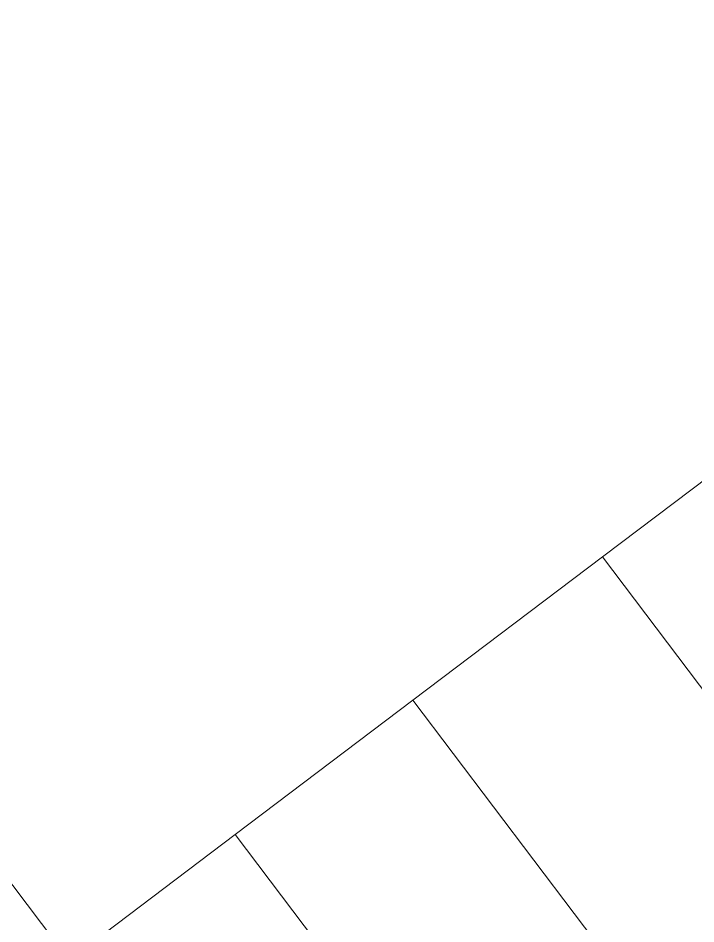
# Model space of a CAD drawing. Header units: metres. Extents: x 308278 to 310511, y 6271134 to 6272874.
# Drawn here: x 309107.7 to 309153.4, y 6272122.4 to 6272183.4 of the extents above; entities that cross this region are included whole.
import ezdxf

# ---------------------------------------------------------------- set-up
doc = ezdxf.new("R2010")
doc.units = ezdxf.units.M
doc.layers.add('Cadastre Developer_SP_NEW', color=92, linetype='Continuous', lineweight=15)
doc.layers.add('Cadastre Land Parcels_SP_EXT', color=118, linetype='Continuous', lineweight=15)

msp = doc.modelspace()

# ---------------------------------------------------------------- linework, layer by layer
at = {"layer": 'Cadastre Developer_SP_NEW', "linetype": 'Continuous'}
msp.add_lwpolyline([(309163.835, 6272271.181), (309148.364, 6272259.492), (309133.068, 6272247.937), (309121.735, 6272239.375), (309109.328, 6272230.001), (309096.925, 6272220.63), (309082.926, 6272210.054), (309070.524, 6272200.685), (309068.713, 6272199.316), (309089.768, 6272171.526), (309100.531, 6272157.279), (309089.343, 6272148.85), (309111.171, 6272119.954), (309122.351, 6272128.401), (309122.351, 6272128.401), (309134.325, 6272137.454), (309147.102, 6272147.106), (309159.079, 6272156.156)], dxfattribs=at)
for points in [[(309111.171, 6272119.954), (309089.343, 6272148.85), (309077.355, 6272139.818), (309099.193, 6272110.905), (309111.171, 6272119.954)], [(309166.487, 6272116.603), (309167.074, 6272117.043), (309167.662, 6272117.48), (309168.255, 6272117.912), (309168.848, 6272118.342), (309147.102, 6272147.106), (309134.325, 6272137.454), (309156.05, 6272108.717), (309166.487, 6272116.603)], [(309156.05, 6272108.717), (309134.325, 6272137.454), (309122.351, 6272128.401), (309144.073, 6272099.668), (309156.05, 6272108.717)], [(309144.073, 6272099.668), (309122.351, 6272128.401), (309111.171, 6272119.954), (309132.893, 6272091.222), (309144.073, 6272099.668)]]:
    msp.add_lwpolyline(points, close=True, dxfattribs=at)
at = {"layer": 'Cadastre Land Parcels_SP_EXT', "linetype": 'Continuous'}
msp.add_lwpolyline([(309163.835, 6272271.181), (309148.364, 6272259.492), (309133.068, 6272247.937), (309121.735, 6272239.375), (309109.328, 6272230.001), (309096.925, 6272220.63), (309082.926, 6272210.054), (309070.524, 6272200.685), (309068.713, 6272199.316), (309089.768, 6272171.526), (309100.531, 6272157.279), (309089.343, 6272148.85), (309111.171, 6272119.954), (309122.351, 6272128.401), (309122.351, 6272128.401), (309134.325, 6272137.454), (309147.102, 6272147.106), (309159.079, 6272156.156)], dxfattribs=at)
for points in [[(309169.587, 6272118.867), (309170.33, 6272119.387), (309171.075, 6272119.9), (309171.826, 6272120.408), (309172.579, 6272120.911), (309173.338, 6272121.407), (309174.1, 6272121.897), (309174.865, 6272122.382), (309175.634, 6272122.862), (309176.407, 6272123.334), (309177.184, 6272123.801), (309177.963, 6272124.262), (309181.586, 6272126.383), (309159.079, 6272156.156), (309147.102, 6272147.106), (309168.848, 6272118.342), (309169.587, 6272118.867)], [(309111.171, 6272119.954), (309089.343, 6272148.85), (309077.355, 6272139.818), (309099.193, 6272110.905), (309111.171, 6272119.954)], [(309166.487, 6272116.603), (309167.074, 6272117.043), (309167.662, 6272117.48), (309168.255, 6272117.912), (309168.848, 6272118.342), (309147.102, 6272147.106), (309134.325, 6272137.454), (309156.05, 6272108.717), (309166.487, 6272116.603)], [(309156.05, 6272108.717), (309134.325, 6272137.454), (309122.351, 6272128.401), (309144.073, 6272099.668), (309156.05, 6272108.717)], [(309144.073, 6272099.668), (309122.351, 6272128.401), (309111.171, 6272119.954), (309132.893, 6272091.222), (309144.073, 6272099.668)]]:
    msp.add_lwpolyline(points, close=True, dxfattribs=at)

doc.saveas('drawing.dxf')
